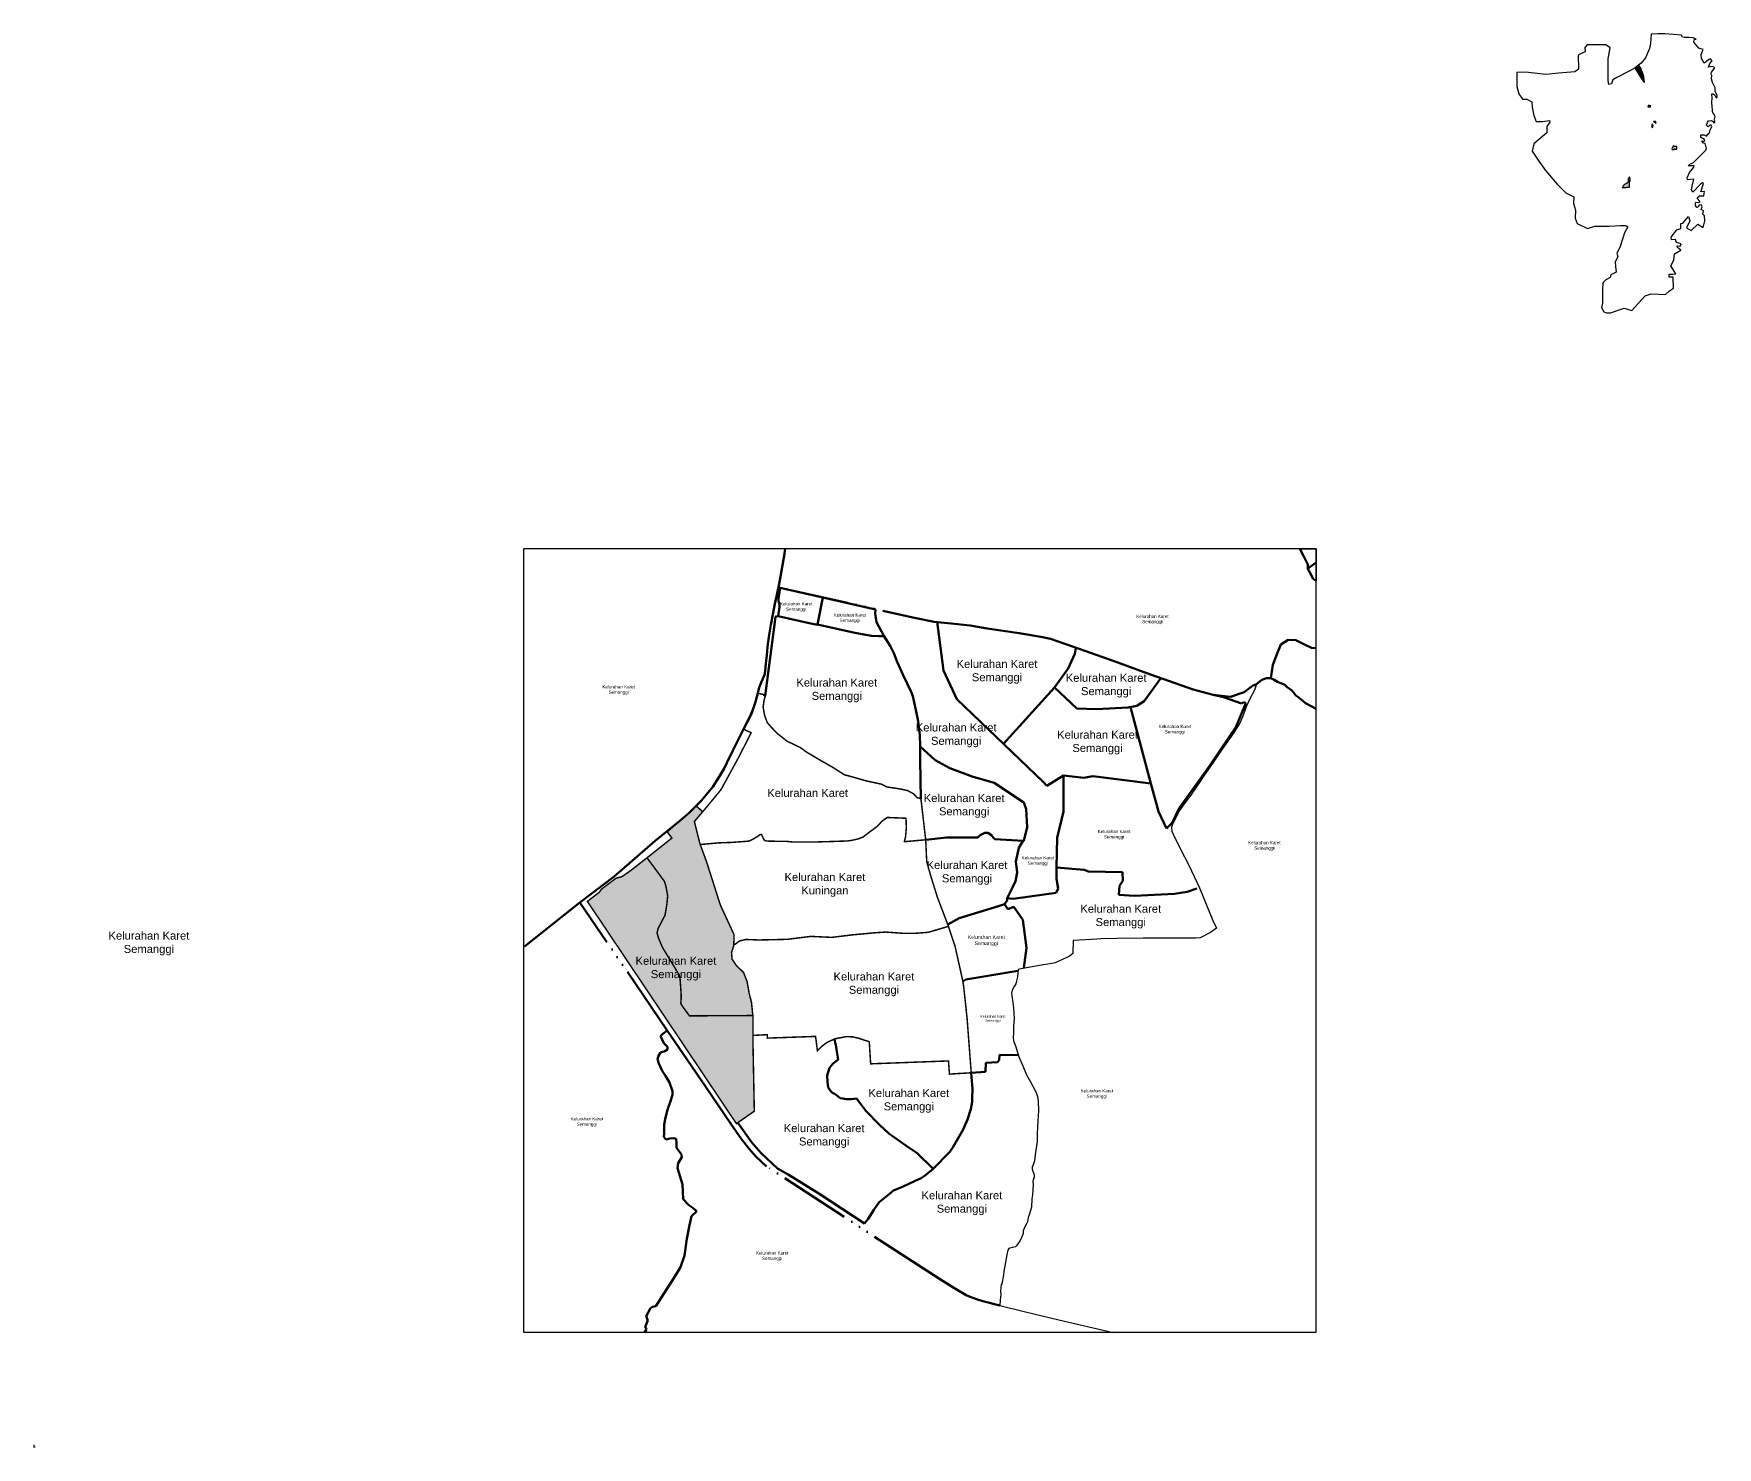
# Model space of a CAD drawing. Header units: millimetres. Extents: x -2888 to 7167, y -634 to 4310.
# Drawn here: x 57 to 628, y 9 to 488 of the extents above; entities that cross this region are included whole.
import ezdxf

# ---------------------------------------------------------------- set-up
doc = ezdxf.new("R2010")
doc.units = ezdxf.units.MM
doc.header["$MEASUREMENT"] = 0
doc.linetypes.add('ACAD_ISO02W100', pattern=[15, 12, -3])
doc.linetypes.add('ACAD_ISO06W100', pattern=[36, 24, -3, 0, -3, 0, -3, 0, -3])
doc.layers.add('Batas Luar', color=7, linetype='ACAD_ISO06W100', lineweight=211)
doc.layers.add('Batas Wilayah', color=10, linetype='ACAD_ISO06W100', lineweight=100)
doc.styles.get("Standard").update_dxf_attribs({"font": 'arial.ttf'})

msp = doc.modelspace()

# ---------------------------------------------------------------- hatches: boundary and pattern name
h = msp.add_hatch(color=4)
h.dxf.hatch_style = 1
h.paths.add_polyline_path([(601.83915, 476.20124), (601.09904, 477.32297), (600.49331, 476.85908), (599.5016, 476.06035), (600.0161, 475.24969), (601.46868, 472.83612), (602.72852, 471.09589), (603.06416, 471.35744), (602.78381, 473.65034)])
h = msp.add_hatch(color=2)
h.dxf.hatch_style = 1
h.paths.add_polyline_path([(605.77151, 457.02528), (605.64369, 457.11542), (605.56849, 457.25813), (605.4557, 457.13044), (605.40307, 456.85252), (605.41811, 456.62719), (605.39555, 456.26664), (605.43315, 456.1014), (605.71644, 456.1836), (605.72039, 456.19933), (605.80911, 456.65723)])
h.paths.add_polyline_path([(606.78573, 457.90308), (606.76666, 457.99833), (606.64747, 458.05548), (606.45677, 458.08405), (606.19932, 458.08882), (606.00862, 458.08882), (606.00385, 458.07929), (606.08967, 457.93642), (606.10874, 457.93642), (606.25653, 457.88879), (606.37572, 457.87451), (606.48537, 457.79354), (606.58549, 457.64591), (606.63793, 457.51732), (606.63793, 457.42207), (606.76189, 457.47446), (606.8048, 457.59352), (606.77619, 457.74592)])
h.paths.add_polyline_path([(604.83847, 463.29327), (604.86727, 463.43714), (604.81446, 463.57142), (604.67044, 463.55224), (604.52642, 463.51387), (604.4448, 463.62897), (604.30558, 463.62897), (604.17596, 463.52826), (604.19996, 463.34602), (604.15196, 463.07747), (604.16156, 462.90003), (604.35839, 462.91921), (604.64164, 462.9336), (604.78566, 462.9336), (604.83847, 462.95278), (604.85767, 463.02472), (604.84327, 463.13981)])
h = msp.add_hatch(color=2)
h.dxf.hatch_style = 1
h.paths.add_polyline_path([(613.88954, 449.60451), (613.21238, 449.55991), (612.92961, 449.69371), (612.75102, 449.79034), (612.5501, 449.56734), (612.52778, 449.37407), (612.2971, 449.16594), (612.2078, 448.95781), (612.23013, 448.54154), (612.97426, 448.601), (613.11564, 448.9132), (613.21982, 448.83887), (613.25703, 448.71994), (613.56212, 448.6902), (613.88954, 448.7348)])
h.paths.add_polyline_path([(597.80821, 437.62252), (597.99072, 437.80484), (598.03452, 438.67996), (597.88121, 438.86957), (597.83011, 439.18315), (597.6549, 439.16127), (597.6403, 438.82581), (597.35558, 438.58515), (597.34098, 438.12572), (597.46508, 437.95069), (597.38478, 437.7465), (597.32638, 437.51313), (597.07086, 437.27977), (597.07086, 437.17038), (596.68394, 436.90055), (596.31891, 436.78386), (596.00499, 436.57967), (595.72758, 436.33901), (595.70568, 436.06189), (595.57427, 435.95979), (595.38175, 435.65544), (596.57001, 435.65544), (596.92648, 435.77414), (597.81767, 435.80381)])
h.paths.add_polyline_path([(606.8048, 457.59352), (606.77619, 457.74592), (606.78573, 457.90308), (606.76666, 457.99833), (606.64747, 458.05548), (606.45677, 458.08405), (606.19932, 458.08882), (606.00862, 458.08882), (606.00385, 458.07929), (606.08967, 457.93642), (606.10874, 457.93642), (606.25653, 457.88879), (606.37572, 457.87451), (606.48537, 457.79354), (606.58549, 457.64591), (606.63793, 457.51732), (606.63793, 457.42207), (606.76189, 457.47446)])
h.paths.add_polyline_path([(605.77151, 457.02528), (605.64369, 457.11542), (605.56849, 457.25813), (605.4557, 457.13044), (605.40307, 456.85252), (605.41811, 456.62719), (605.39555, 456.26664), (605.43315, 456.1014), (605.71644, 456.1836), (605.72039, 456.19933), (605.80911, 456.65723)])
at = {"layer": 'Batas Luar', "transparency": 33554687}
h = msp.add_hatch(color=3, dxfattribs=at)
h.dxf.hatch_style = 1
h.paths.add_polyline_path([(271.68635, 195.54962), (271.10713, 198.75122), (270.56517, 200.46645), (264.68319, 208.42701), (259.41859, 204.30927), (256.18844, 202.04399), (254.15358, 201.4851), (249.18311, 197.74476), (248.59895, 196.8181), (247.82207, 196.22416), (244.4572, 193.65167), (294.99001, 118.29153), (301.06369, 122.51049), (300.76299, 137.82874), (300.58852, 147.1459), (300.61879, 154.39481), (300.56252, 154.94349), (279.08907, 154.83707), (277.25157, 157.30006), (276.14203, 158.9388), (276.24981, 160.54902), (276.27379, 161.91431), (275.85598, 167.82137), (275.64534, 168.61792), (270.05944, 177.79911), (269.22907, 179.62398), (268.57987, 181.23771), (268.08079, 182.94983), (268.48843, 184.62389), (269.21312, 185.89074), (270.79821, 188.99212), (271.45466, 192.88805)])
h.paths.add_polyline_path([(270.79821, 188.99212), (269.21312, 185.89074), (268.48843, 184.62389), (268.08079, 182.94983), (268.57987, 181.23771), (269.22907, 179.62398), (270.05944, 177.79911), (275.64534, 168.61792), (275.85598, 167.82137), (276.27379, 161.91431), (276.24981, 160.54902), (276.14203, 158.9388), (277.25157, 157.30006), (279.08907, 154.83707), (300.56252, 154.94349), (300.10673, 159.38818), (299.29747, 162.58508), (298.64166, 166.38515), (297.40213, 169.54945), (294.98894, 171.89844), (293.54283, 174.0309), (293.33624, 176.30093), (294.12816, 178.74294), (294.17096, 182.41113), (292.50556, 186.02113), (289.53334, 192.46381), (287.64684, 198.38494), (284.92382, 206.93163), (282.57899, 213.33979), (280.75209, 220.74608), (283.55978, 224.03803), (281.48063, 225.92157), (279.48666, 224.17726), (278.92847, 223.62145), (275.85489, 220.94531), (275.06928, 220.31296), (271.52846, 217.21548), (273.12066, 215.12556), (264.68319, 208.42701), (270.56517, 200.46645), (271.10713, 198.75122), (271.68635, 195.54962), (271.45466, 192.88805)])

# ---------------------------------------------------------------- linework, layer by layer
for points in [[(591.38088, 393.23789), (595.98458, 394.75065), (598.64988, 393.96402), (603.13242, 398.98637), (605.1314, 399.65199), (609.9774, 399.47046), (611.43119, 400.62015), (612.683, 401.61011), (612.58212, 405.33996), (611.31588, 405.30571), (611.28856, 406.31573), (612.52044, 406.34905), (613.50528, 406.37569), (612.38026, 408.20154), (611.81195, 409.12388), (612.86464, 411.00794), (613.05839, 413.2337), (615.18965, 414.49173), (614.12402, 415.36268), (614.02715, 415.94332), (614.9959, 415.84654), (615.28653, 416.62072), (613.73652, 417.10458), (613.44589, 418.0723), (612.08964, 417.97553), (611.99276, 418.84648), (613.8334, 421.36256), (615.18965, 421.74965), (615.18965, 423.49155), (615.86778, 423.58832), (617.80529, 425.91085), (618.28967, 424.3625), (617.12717, 422.03996), (618.77405, 421.07224), (621.00219, 423.298), (622.74595, 422.13674), (623.3272, 424.3625), (623.22004, 426.11871), (622.68699, 426.68922), (622.87737, 427.83024), (622.0778, 428.21058), (622.49662, 429.16143), (622.2301, 429.6939), (621.43053, 429.76997), (621.12594, 429.00929), (620.59289, 428.89519), (620.13599, 429.61784), (620.13599, 430.41655), (620.25022, 430.75886), (621.27823, 430.60672), (621.7732, 430.83492), (620.70711, 432.24218), (621.54476, 432.88876), (623.06774, 432.88876), (623.18197, 433.6114), (623.29619, 434.29602), (622.00165, 434.25798), (622.95352, 437.03446), (622.5347, 437.3007), (621.9255, 436.84429), (619.33643, 434.10585), (618.84146, 434.86653), (619.0699, 436.15968), (619.6791, 438.51779), (617.45489, 438.28948), (617.34007, 438.97767), (618.10554, 440.77461), (619.59821, 442.60978), (619.71303, 443.06858), (618.6031, 442.99211), (617.76108, 442.99211), (618.22036, 443.5656), (619.48339, 444.21556), (620.41912, 445.04873), (623.74741, 448.37346), (623.94986, 449.11292), (623.68478, 449.71475), (623.41969, 450.58138), (622.91361, 450.77397), (622.35934, 451.47209), (622.98591, 451.39987), (623.34739, 451.49616), (623.251, 452.02577), (622.62443, 452.2665), (622.04605, 452.69982), (622.02196, 453.54238), (622.26294, 453.56645), (623.1546, 453.56645), (623.87757, 453.13313), (624.40774, 453.73496), (624.88972, 454.2405), (625.11809, 455.26776), (625.77556, 456.31086), (625.50483, 456.8131), (625.07941, 456.8131), (624.46062, 456.31086), (623.8805, 456.8131), (624.22857, 457.77893), (624.61532, 458.35843), (625.46616, 458.39707), (625.96893, 458.24253), (626.4717, 457.46986), (626.7811, 457.81757), (626.66507, 458.97657), (626.81977, 459.74924), (625.93026, 461.41047), (626.00761, 462.33767), (625.85291, 462.80127), (625.77556, 464.77158), (625.81423, 465.85331), (625.77556, 467.43728), (626.20098, 467.47591), (626.7811, 466.97368), (627.20652, 466.08511), (627.59327, 466.27828), (627.55459, 467.05095), (626.81977, 468.20995), (626.82011, 469.54068), (626.00795, 471.27918), (625.58252, 472.51545), (625.7759, 473.67445), (625.54385, 474.17669), (625.6212, 474.83345), (626.70409, 476.22426), (625.92709, 476.68721), (625.20034, 476.59042), (624.64317, 476.54202), (625.03077, 477.72777), (625.87864, 478.59893), (625.22457, 479.3007), (624.74007, 479.08291), (623.77108, 478.28434), (623.09278, 477.84876), (622.24492, 479.44589), (622.13946, 480.80165), (622.75933, 482.54318), (621.36463, 482.93019), (619.5825, 484.98132), (619.81495, 486.02623), (620.47356, 486.02623), (619.38274, 486.44769), (617.8973, 486.54499), (616.41187, 486.59364), (615.77873, 486.69094), (615.41346, 487.3234), (609.76394, 487.80991), (607.3775, 487.85856), (605.13717, 487.63963), (604.96672, 484.55031), (604.58031, 482.80728), (603.2101, 479.69648), (601.78695, 477.84978), (600.41113, 476.79615), (599.5016, 476.06035), (598.91358, 475.8754), (597.66696, 475.09249), (593.49403, 472.97715), (592.1861, 472.16834), (591.68784, 470.79959), (590.7536, 470.67516), (590.62903, 471.85726), (590.62903, 473.78596), (590.56675, 479.32318), (591.31414, 483.05614), (589.81936, 484.11381), (586.33154, 484.0516), (583.49279, 484.11695), (582.68311, 483.1215), (582.80768, 481.75274), (581.99801, 481.31723), (580.44094, 480.57064), (580.50323, 475.84222), (579.31986, 474.90898), (573.90128, 474.47347), (569.47923, 473.97574), (562.55081, 474.77883), (559.62354, 474.6544), (559.62354, 469.92598), (560.24636, 467.43734), (561.49201, 465.6953), (562.98679, 465.6953), (564.7307, 464.76206), (564.85527, 462.89558), (565.36413, 460.12146), (566.16098, 458.13146), (568.35232, 458.13146), (570.64327, 458.42996), (570.84248, 457.83296), (569.74681, 456.43996), (569.74681, 454.25095), (565.36413, 450.46995), (564.80026, 447.99471), (566.80628, 444.98889), (569.3138, 441.4821), (573.32584, 436.87318), (576.23457, 433.86737), (578.94424, 432.5365), (578.84394, 430.23204), (579.54605, 428.02777), (579.44575, 425.32254), (580.04755, 423.51905), (583.55809, 421.81575), (586.06561, 422.6173), (590.98036, 422.6173), (594.7918, 422.81769), (596.59721, 422.81769), (597.19902, 422.41691), (596.09571, 420.31284), (595.59421, 418.50935), (594.49089, 415.40334), (593.49193, 413.46012), (593.89313, 412.1576), (592.99042, 410.4543), (593.09072, 408.95139), (593.29132, 407.04771), (591.48591, 406.04577), (591.2853, 405.14402), (589.78079, 404.34247), (588.77778, 403.34053), (588.67748, 401.13626), (588.67748, 399.33277), (588.67748, 396.42715), (588.27627, 395.02443), (589.07868, 393.52152), (589.98139, 393.22094), (590.80156, 393.21003), (591.38088, 393.23789)], [(604.81446, 463.57142), (604.86727, 463.43714), (604.83847, 463.29327), (604.84327, 463.13981), (604.85767, 463.02472), (604.83847, 462.95278), (604.78566, 462.9336), (604.64164, 462.9336), (604.35839, 462.91921), (604.16156, 462.90003), (604.15196, 463.07747), (604.19996, 463.34602), (604.17596, 463.52826), (604.30558, 463.62897), (604.4448, 463.62897), (604.52642, 463.51387), (604.67044, 463.55224), (604.81446, 463.57142)], [(605.42563, 456.18402), (605.71888, 456.19153), (605.80911, 456.65723), (605.77151, 457.02528), (605.64369, 457.11542), (605.56849, 457.25813), (605.4557, 457.13044), (605.40307, 456.85252), (605.41811, 456.62719), (605.39555, 456.26664), (605.43315, 456.1014), (605.71644, 456.1836), (605.72039, 456.19933)], [(606.10874, 457.93642), (606.25653, 457.88879), (606.37572, 457.87451), (606.48537, 457.79354), (606.58549, 457.64591), (606.63793, 457.51732), (606.63793, 457.42207), (606.76189, 457.47446), (606.8048, 457.59352), (606.77619, 457.74592), (606.78573, 457.90308), (606.76666, 457.99833), (606.64747, 458.05548), (606.45677, 458.08405), (606.19932, 458.08882), (606.00862, 458.08882), (606.00385, 458.07929), (606.08967, 457.93642), (606.10874, 457.93642)], [(612.23013, 448.54154), (612.97426, 448.601), (613.11564, 448.9132), (613.21982, 448.83887), (613.25703, 448.71994), (613.56212, 448.6902), (613.88954, 448.7348), (613.88954, 449.60451), (613.21238, 449.55991), (612.92961, 449.69371), (612.75102, 449.79034), (612.5501, 449.56734), (612.52778, 449.37407), (612.2971, 449.16594), (612.2078, 448.95781), (612.23013, 448.54154), (612.23013, 448.54154)], [(595.38175, 435.65544), (596.57001, 435.65544), (596.92648, 435.77414), (597.81767, 435.80381), (597.80821, 437.62252), (597.99072, 437.80484), (598.03452, 438.67996), (597.88121, 438.86957), (597.83011, 439.18315), (597.6549, 439.16127), (597.6403, 438.82581), (597.35558, 438.58515), (597.34098, 438.12572), (597.46508, 437.95069), (597.38478, 437.7465), (597.32638, 437.51313), (597.07086, 437.27977), (597.07086, 437.17038), (596.68394, 436.90055), (596.31891, 436.78386), (596.00499, 436.57967), (595.72758, 436.33901), (595.70568, 436.06189), (595.57427, 435.95979), (595.38175, 435.65544)], [(56.75329, 9.36695), (56.71782, 8.80003), (56.77694, 8.54019), (57.22239, 8.66945), (57.22861, 8.69418)]]:
    msp.add_lwpolyline(points)
at = {"ltscale": 100}
msp.add_lwpolyline([(222.78812, 47.602), (491.57436, 47.602), (491.57436, 313.20045), (222.78812, 313.20045)], close=True, dxfattribs=at)
at = {"color": 0}
msp.add_lwpolyline([(485.98257, 313.18552), (491.57436, 313.20045), (491.6135, 302.28482)], dxfattribs=at)
at = {"color": 0, "linetype": 'ACAD_ISO02W100', "lineweight": 0, "const_width": 0.5}
for points in [[(359.17568, 214.53463), (357.94146, 225.14304), (357.5502, 228.50604), (356.30447, 228.80156), (355.00278, 230.18023), (352.9889, 231.22415), (350.97502, 231.68087), (348.85228, 232.02884), (345.944, 232.45655), (344.24562, 233.37437), (339.31755, 234.43124), (332.83031, 236.26687), (331.66094, 236.54499), (327.72845, 239.0598), (323.57996, 241.42386), (318.65189, 244.34417), (316.66512, 245.80731), (312.21036, 247.94887), (308.89713, 250.53544), (306.83681, 252.677), (305.46822, 254.27344), (304.57727, 256.60969), (304.04745, 259.48169), (304.38155, 261.90138), (304.79919, 263.26419), (304.29803, 263.51451), (304.29754, 263.75284), (302.44689, 264.16365), (300.40529, 257.55635), (298.92501, 254.63415), (297.58332, 251.98401), (299.97997, 250.82217), (295.95988, 242.87217), (289.80354, 231.57918), (285.70199, 226.58152), (283.55978, 224.03803)], [(366.89098, 185.18639), (363.16436, 194.97642), (360.77133, 202.67339), (359.52197, 207.1921), (359.17568, 214.53463), (351.94892, 213.89416), (352.3548, 215.67273), (352.60967, 218.52418), (352.50772, 221.83389), (346.13047, 222.10821), (344.3804, 220.85221), (342.74926, 219.08703), (339.97972, 217.05029), (337.9852, 215.49918), (336.43902, 214.88815), (334.17921, 214.34502), (332.29321, 214.1074), (330.25428, 214.05648), (327.89253, 213.97162), (322.0004, 213.79865), (317.99052, 213.81562), (313.79374, 213.81562), (311.85676, 214.0193), (306.41442, 214.05268), (304.89272, 214.16125), (304.4036, 214.48698), (303.94166, 215.32845), (303.53406, 216.33279), (302.9906, 216.2785), (302.03953, 215.5999), (300.38197, 214.59556), (299.21352, 214.07982), (293.42563, 213.64551), (289.27664, 213.51048), (283.10832, 212.96759), (282.7119, 212.97657)]]:
    msp.add_lwpolyline(points, dxfattribs=at)
at = {"layer": 'Batas Luar', "color": 0, "lineweight": 100}
for points in [[(291.75225, 240.67079), (293.83282, 244.83649), (296.06601, 249.30777), (299.92503, 257.06862), (300.63873, 258.99271), (301.48286, 261.26839), (302.48991, 265.13184), (302.75263, 266.1397), (303.4449, 267.8574), (303.83972, 268.83707), (304.47628, 270.41655), (304.6349, 270.81012), (304.84821, 272.83306), (305.00181, 274.2898), (305.29159, 277.03804), (305.45939, 278.62938), (305.6919, 280.83442), (305.94759, 283.2593), (306.28465, 285.3785), (306.61265, 287.44068), (307.40276, 291.47727), (307.99724, 294.51442), (308.82231, 298.03435), (309.62273, 301.91488), (311.33837, 311.49893), (311.43583, 312.52653), (311.49976, 313.20064)], [(491.6135, 302.28482), (490.56498, 302.98308), (489.28346, 305.34943), (488.77862, 306.43562), (488.77862, 307.90973), (487.34176, 310.54763), (485.98257, 313.18552)], [(488.77862, 306.57317), (491.59087, 308.59656)], [(309.24418, 300.07962), (355.40279, 289.83814), (362.07453, 288.4898), (367.82072, 287.91195), (374.26108, 287.14147), (380.01566, 286.13228), (390.85244, 284.5528), (398.23929, 283.35051), (401.44019, 282.69561), (409.34602, 279.92189), (422.78577, 275.20372), (435.44521, 270.60737), (449.86853, 265.4837), (456.59153, 263.7023), (462.56911, 263.00887), (467.15835, 264.58835), (469.93503, 266.74569), (471.36194, 267.2465), (473.17449, 268.78745), (474.67853, 269.36531), (476.22113, 269.28826), (476.90754, 273.83033), (478.32855, 277.7185), (479.626, 280.74264), (482.03553, 282.28557), (484.6922, 282.22385), (488.02849, 280.55749), (489.94376, 279.63173), (491.73547, 279.5083)], [(491.59679, 258.90057), (487.95255, 260.90106), (486.31809, 262.17094), (485.30648, 262.95691), (484.70786, 263.42201), (483.94558, 264.38389), (483.22601, 265.29188), (481.76631, 266.2988), (480.94725, 267.01911), (478.43503, 268.05719), (477.32137, 268.77891), (476.22113, 269.28826)], [(263.77746, 47.44227), (264.46034, 48.65498), (264.08096, 49.41293), (264.99147, 51.53518), (264.38446, 53.05107), (265.90197, 55.70387), (266.58485, 56.15864), (267.64711, 56.38602), (274.10414, 66.50712), (276.00103, 69.6147), (277.36679, 73.63181), (278.20142, 79.2406), (279.11193, 83.86407), (279.71893, 86.89585), (281.53994, 88.63912), (281.3629, 88.69631), (280.265, 89.73471), (278.8149, 90.67184), (276.99285, 92.72529), (276.71016, 97.61238), (275.03587, 103.20238), (275.21511, 104.84364), (276.49965, 106.90267), (276.32041, 107.85758), (274.64659, 110.10663), (274.70633, 111.65836), (274.52709, 113.09073), (273.78027, 113.38914), (272.43599, 113.23994), (271.09171, 112.91169), (270.4345, 113.8666), (270.554, 115.06024), (270.52323, 118.03703), (270.94145, 120.42431), (271.62852, 122.9608), (272.6442, 125.88522), (273.36115, 128.06362), (273.27154, 129.31694), (272.28492, 132.19475), (270.99806, 134.45073), (269.83302, 136.24119), (268.69785, 138.62847), (268.21988, 140.12052), (268.45886, 141.10528), (269.26543, 142.3586), (270.72921, 142.89574), (271.65527, 143.3732), (271.68514, 144.38779), (270.40061, 145.61127), (269.59198, 147.23973), (269.2335, 147.92608), (270.09982, 148.79147), (271.56359, 149.89559), (241.87116, 193.32146), (222.72402, 178.08821)], [(384.30099, 56.65591), (378.55626, 58.15321), (376.44873, 58.72065), (374.85942, 59.3019), (372.95282, 60.17792), (368.73551, 62.6455), (364.23116, 65.44129), (361.96565, 66.8636), (305.23503, 103.80167), (301.62002, 107.17879), (299.26939, 109.70894), (296.73653, 113.07641), (293.1448, 118.18076), (284.53581, 130.83393), (278.42339, 139.86552), (271.56359, 149.89559)]]:
    msp.add_lwpolyline(points, dxfattribs=at)
at = {"layer": 'Batas Luar', "color": 0, "lineweight": -2}
msp.add_lwpolyline([(471.36194, 267.2465), (470.68054, 265.30213), (469.0106, 262.09178), (467.85854, 259.66578), (466.76991, 256.84206), (465.80426, 254.33736), (465.4024, 253.47389), (462.7216, 249.55836), (461.09515, 247.18281), (459.51867, 244.88023), (457.81458, 242.39127), (456.46111, 240.41443), (455.33349, 238.79784), (453.52246, 236.22318), (449.01895, 229.61747), (447.43871, 227.61065), (445.15435, 224.35826), (443.52642, 221.10587), (442.99894, 220.20133), (442.50005, 218.78497), (442.60508, 217.47352), (443.13022, 216.45059), (445.49533, 211.61029), (448.43941, 205.88005), (452.0423, 198.18963), (456.53651, 187.19262), (457.79627, 184.5919), (455.68993, 183.14551), (452.2466, 181.25287), (450.8236, 181.17978), (432.857, 181.14917), (423.9316, 181.01556), (418.59361, 180.98264), (417.17674, 180.88389), (413.37095, 180.58766), (409.15328, 180.37371), (409.09035, 175.97948), (407.96109, 175.1173), (407.49709, 174.79981), (405.57054, 173.93277), (403.50432, 173.05588), (403.08446, 172.84354), (401.29986, 172.51536), (398.45959, 171.99251), (394.5717, 171.29197), (390.99315, 170.65614), (390.48072, 170.5719), (390.2722, 168.05808), (389.95814, 166.69858), (389.68331, 165.71506), (389.1337, 164.83922), (388.4725, 163.52903), (388.29228, 162.48018), (388.37599, 161.61258), (388.74231, 159.40153), (388.99375, 157.56715), (389.09839, 155.74834), (389.11947, 153.9664), (388.9973, 151.31358), (388.91701, 149.09458), (388.86348, 147.46374), (388.9973, 146.36761), (389.63963, 144.65657), (390.76583, 140.89931), (392.10401, 137.90499), (393.33831, 134.86616), (394.67649, 132.48674), (396.68376, 128.90425), (397.13874, 127.54076), (397.29932, 125.82972), (397.40659, 122.76613), (397.21924, 119.15691), (397.0319, 117.3924), (397.00514, 114.53175), (396.95137, 112.3219), (396.33581, 107.75021), (396.04027, 105.70765), (395.58529, 104.31743), (395.23736, 103.56885), (395.26413, 102.84701), (395.93322, 100.89535), (395.93322, 99.98636), (395.74587, 99.66554), (395.45147, 98.64961), (395.58484, 97.37712), (395.55808, 96.01364), (395.37073, 94.16892), (395.12986, 92.75196), (395.1031, 89.97152), (394.28396, 87.38012), (393.89874, 86.48224), (393.64192, 85.02852), (393.2139, 84.13063), (392.70028, 83.01896), (392.27226, 81.99281), (392.22945, 81.09493), (391.80143, 79.89774), (391.2022, 78.70057), (390.43206, 77.49004), (389.97865, 76.86936), (389.57561, 76.5674), (388.45047, 76.31578), (387.4093, 75.91317), (386.98947, 75.39314), (386.65361, 73.79949), (386.50225, 72.58219), (385.83037, 68.87114), (385.47752, 66.35111), (385.0232, 64.02954), (384.78809, 63.64371), (384.65375, 62.73785), (384.56978, 61.36228), (384.62016, 60.40609), (384.43534, 58.60183), (384.30099, 56.65591), (393.00315, 54.45231), (404.28085, 51.82363), (422.74343, 47.51168)], dxfattribs=at)
at = {"layer": 'Batas Luar', "color": 0, "linetype": 'Continuous', "lineweight": 100}
msp.add_lwpolyline([(291.75225, 240.67079), (290.81637, 238.7391), (289.17574, 235.91774), (287.01425, 232.5441), (283.02399, 227.69949), (278.92847, 223.62145), (275.85489, 220.94531), (267.41793, 214.15431), (253.5663, 202.13577), (241.87116, 193.32146)], dxfattribs=at)
at = {"layer": 'Batas Wilayah', "color": 0, "ltscale": 100}
for points in [[(324.26913, 296.65283), (309.80487, 299.91987), (309.44245, 297.69608), (309.29411, 296.36244), (309.26261, 295.55988), (309.4319, 295.05255), (309.59123, 294.46564), (309.62111, 293.96825), (309.5514, 293.42113), (309.1759, 290.37219), (319.64404, 288.03145), (322.44006, 287.4455), (322.51564, 287.56325)], [(357.56772, 228.35542), (357.33737, 241.68218), (357.26043, 246.13329), (357.1941, 249.97117), (356.59848, 254.75462), (355.8613, 258.59163), (354.81125, 263.26881), (354.26807, 264.66409), (351.51333, 270.40023), (349.53185, 274.91365), (348.36787, 277.82047), (347.12246, 280.32324), (344.94972, 283.69516), (342.49683, 288.27747), (342.05857, 291.30271), (342.10726, 292.66458), (324.26913, 296.65283), (322.48387, 287.57037), (335.10712, 284.74279), (340.81172, 283.64239), (343.25094, 283.56379), (345.0134, 283.59632)], [(309.1759, 290.37219), (308.7655, 290.15931), (308.57677, 290.31824), (308.36932, 290.2824), (308.26013, 290.13438), (308.17364, 289.25931), (304.72292, 263.30229)], [(363.01497, 288.39523), (365.25643, 271.96807), (369.69309, 262.26897), (399.08134, 234.11658), (400.22946, 232.85905), (405.91618, 236.36525), (412.77027, 235.59499), (415.81177, 236.15129), (435.4952, 233.58143), (438.10239, 224.07793), (440.81137, 218.40727), (442.74206, 220.24767), (445.10166, 225.25705), (455.53385, 239.6899), (464.4045, 252.98856), (467.73374, 260.83032), (466.94871, 261.19951), (466.23794, 260.79439), (460.17503, 262.87191), (456.59153, 263.7023)], [(438.88845, 269.38421), (433.19847, 261.58728), (430.78003, 259.92989), (427.85541, 259.36806), (417.14118, 258.86242), (410.46044, 259.07496), (402.90489, 266.1732), (407.44616, 272.5638), (409.69484, 277.64039), (410.09204, 279.65999)], [(402.90489, 266.1732), (385.57464, 247.05528)], [(428.56976, 259.50529), (435.4952, 233.58143)], [(403.55324, 205.18051), (403.51237, 201.30741), (404.06737, 197.98092), (403.3582, 196.59488), (389.59653, 194.67945), (388.70672, 194.55561), (386.85232, 194.74106), (388.73318, 198.62197), (389.65716, 200.52847), (390.24392, 203.40537), (389.78142, 207.22468), (390.70713, 211.86084), (392.06382, 214.10931), (392.44335, 214.21808), (393.58817, 218.76157), (393.27872, 224.9556), (392.41237, 227.21189), (382.4452, 233.83714), (374.94968, 236.04381), (367.36911, 238.85644), (362.38281, 241.5851), (357.26043, 246.13329)], [(451.11818, 198.00862), (447.86615, 196.87994), (443.49504, 196.17581), (429.96717, 195.49232), (424.67808, 195.82891), (424.87427, 198.91182), (426.0489, 200.64019), (425.88218, 203.56397), (414.41892, 203.73895), (412.85539, 204.40156), (403.55324, 205.18051), (403.77011, 215.24479), (405.84456, 224.14321), (405.91618, 236.36525)], [(359.17568, 214.53463), (366.1857, 215.34011), (376.83682, 215.34047), (377.60588, 216.08833), (379.21563, 216.89848), (380.2724, 216.91076), (381.47664, 216.14971), (382.01731, 215.33956), (382.644, 214.72581), (392.25358, 214.16369)], [(366.63956, 185.8469), (370.49165, 187.99812), (383.85548, 192.06927), (385.93697, 192.70337), (386.79362, 193.93126), (386.85232, 194.74106)], [(385.93697, 192.70337), (386.98275, 190.95596), (389.09584, 191.80529), (392.08849, 187.36719), (393.38197, 177.95559), (392.45766, 171.12957)], [(390.43832, 170.06075), (372.79741, 167.13223), (371.78605, 166.5337)], [(374.61278, 135.54206), (375.00745, 129.99717), (374.9621, 127.03042), (374.94201, 125.71582), (374.53128, 123.21443), (373.35238, 119.70415), (371.82494, 116.24907), (368.5198, 110.39883), (367.33945, 108.74596), (361.72212, 102.94751), (356.23752, 108.26202), (352.39062, 110.89708), (346.6405, 114.94855), (343.51234, 117.93773), (338.87233, 122.60175), (336.89112, 125.35052), (335.69182, 126.83722), (333.93331, 126.53453), (332.24051, 126.58086), (331.12744, 126.76617), (330.13031, 126.90516), (328.77991, 128.00327), (327.27262, 128.92984), (326.15955, 130.55134), (325.90447, 132.47398), (325.8112, 134.56965), (326.50688, 137.18722), (327.6904, 138.6123), (329.45277, 140.07165), (328.89558, 143.41386), (328.68688, 145.05853), (328.47818, 145.6608), (328.21165, 147.01328)], [(374.56222, 135.53892), (379.40522, 135.83994), (379.56424, 138.885), (383.48367, 139.12731), (384.07722, 139.86609), (384.15422, 141.60959), (390.57064, 141.55052)], [(361.72212, 102.94751), (359.1241, 100.83754), (357.62877, 99.75791), (355.36357, 98.82617), (351.55709, 96.99737), (348.28958, 95.60189), (346.18228, 93.89892), (343.38833, 91.6283), (341.53629, 89.08455), (339.61841, 85.96245), (338.38718, 84.42505), (322.97715, 94.61911), (312.57463, 101.07133), (308.97925, 103.06745), (303.41215, 108.24771), (300.2788, 111.84163), (295.42077, 118.59075)]]:
    msp.add_lwpolyline(points, dxfattribs=at)
at = {"layer": 'Batas Wilayah', "color": 0, "linetype": 'ACAD_ISO02W100', "lineweight": 100, "const_width": 0.5}
for points in [[(294.99001, 118.29153), (244.4572, 193.65167), (247.82207, 196.22416), (248.59895, 196.8181), (249.18311, 197.74476), (254.15358, 201.4851), (256.18844, 202.04399), (259.41859, 204.30927), (264.68319, 208.42701), (273.12066, 215.12556), (271.52846, 217.21548), (281.48063, 225.92157), (283.55978, 224.03803), (280.75209, 220.74608), (282.57899, 213.33979), (284.92382, 206.93163), (287.64684, 198.38494), (289.53334, 192.46381), (292.50556, 186.02113), (294.17096, 182.41113), (294.12816, 178.74294), (293.33624, 176.30093), (293.54283, 174.0309), (294.98894, 171.89844), (297.40213, 169.54945), (298.64166, 166.38515), (299.29747, 162.58508), (300.10673, 159.38818), (300.61879, 154.39481), (300.58852, 147.1459), (300.76299, 137.82874), (301.06369, 122.51049), (294.99001, 118.29153)], [(300.56252, 154.94349), (279.08907, 154.83707), (277.25157, 157.30006), (276.14203, 158.9388), (276.24981, 160.54902), (276.27379, 161.91431), (275.85598, 167.82137), (275.64534, 168.61792), (270.05944, 177.79911), (269.22907, 179.62398), (268.57987, 181.23771), (268.08079, 182.94983), (268.48843, 184.62389), (269.21312, 185.89074), (270.79821, 188.99212), (271.45466, 192.88805), (271.68635, 195.54962), (271.10713, 198.75122), (270.56517, 200.46645), (264.68319, 208.42701)]]:
    msp.add_lwpolyline(points, dxfattribs=at)
at = {"layer": 'Batas Wilayah', "color": 0, "linetype": 'ACAD_ISO02W100', "lineweight": -2, "ltscale": 2, "const_width": 0.5}
msp.add_lwpolyline([(300.59293, 148.20201), (305.45199, 148.46111), (305.5142, 147.29438), (321.83495, 147.86334), (322.45803, 142.99385), (324.09433, 144.60246), (325.70466, 145.82189), (328.35391, 147.04132), (332.17194, 147.79373), (334.3967, 147.72001), (336.60441, 147.2011), (338.16279, 146.65625), (339.87701, 146.13735), (340.05882, 145.85195), (340.50641, 138.56855), (366.89842, 139.5499), (367.22793, 135.08305), (374.61278, 135.54206), (373.21929, 153.87004), (372.12359, 164.1313), (371.78605, 166.5337), (369.12718, 178.44281), (366.89098, 185.18639), (360.18239, 183.20547), (359.205, 183.08381), (355.02795, 182.78878), (351.9901, 182.78878), (345.57685, 183.2524), (341.3998, 182.95737), (334.66443, 182.33374), (327.32295, 181.44864), (320.27681, 181.78582), (312.17586, 180.77428), (302.586, 180.56476), (298.19799, 180.73335), (296.04617, 180.22758), (294.61163, 179.13175), (294.13119, 179.00259)], dxfattribs=at)

# ---------------------------------------------------------------- texts
at = {"color": 0, "attachment_point": 1}
for s, width, gutter_width, heights, insert, char_height in [('\\pxqc;Kelurahan Karet \\PSemanggi', 18.403521, 5.4515, [4.2871], (306.06418, 295.07827), 1.0903004), ('\\pxqc;Kelurahan Karet \\PSemanggi', 18.403521, 5.4515, [4.2871], (324.28552, 291.30404), 1.0903004), ('\\pxqc;Kelurahan Karet \\PSemanggi', 18.403521, 5.4515, [4.2871], (426.83665, 290.86569), 1.0903004), ('\\pxqc;Kelurahan Karet \\PSemanggi', 45.787547, 13.56321, [10.66622], (360.46155, 275.52562), 2.712643), ('\\pxqc;Kelurahan Karet \\PSemanggi', 45.787547, 13.56321, [10.66622], (306.13595, 269.20423), 2.712643), ('\\pxqc;Kelurahan Karet \\PSemanggi', 45.787547, 13.56321, [10.66622], (397.47146, 270.81869), 2.712643), ('\\pxqc;Kelurahan Karet \\PSemanggi', 18.403521, 5.4515, [4.2871], (245.86975, 266.95446), 1.0903004), ('\\pxqc;Kelurahan Karet \\PSemanggi', 45.787547, 13.56321, [10.66622], (346.61304, 253.96935), 2.712643), ('\\pxqc;Kelurahan Karet \\PSemanggi', 45.787547, 13.56321, [10.66622], (394.54766, 251.53628), 2.712643), ('\\pxqc;Kelurahan Karet \\PSemanggi', 18.403521, 5.4515, [4.2871], (434.47894, 253.52504), 1.0903004), ('\\pxqc;Kelurahan Karet ', 45.787547, 13.56321, [10.66622], (296.25253, 231.77034), 2.712643), ('\\pxqc;Kelurahan Karet \\PSemanggi', 45.787547, 13.56321, [10.66622], (349.3191, 230.04853), 2.712643), ('\\pxqc;Kelurahan Karet \\PSemanggi', 18.403521, 5.4515, [4.2871], (413.8305, 217.89928), 1.0903004), ('\\pxqc;Kelurahan Karet \\PSemanggi', 18.403521, 5.4515, [4.2871], (464.81268, 214.10782), 1.0903004), ('\\pxqc;Kelurahan Karet \\PSemanggi', 45.787547, 13.56321, [10.66622], (350.29582, 207.33716), 2.712643), ('\\pxqc;Kelurahan Karet \\PSemanggi', 18.403521, 5.4515, [4.2871], (388.00812, 208.97774), 1.0903004), ('\\pxqc;Kelurahan Karet \\PKuningan', 45.787547, 13.56321, [10.66622], (302.1149, 203.2557), 2.712643), ('\\pxqc;Kelurahan Karet \\PSemanggi', 45.787547, 13.56321, [10.66622], (402.41894, 192.51949), 2.712643), ('\\pxqc;Kelurahan Karet \\PSemanggi', 21.1490308, 6.26478, [4.92667], (369.12718, 182.17376), 1.2529558), ('\\pxqc;Kelurahan Karet \\PSemanggi', 45.787547, 13.56321, [10.66622], (251.60207, 174.86606), 2.712643), ('\\pxqc;Kelurahan Karet \\PSemanggi', 45.787547, 13.56321, [10.66622], (318.73686, 169.54148), 2.712643), ('\\pxqc;Kelurahan Karet \\PSemanggi', 14.2128245, 4.21013, [3.31088], (374.8958, 155.08147), 0.8420263), ('\\pxqc;Kelurahan Karet \\PSemanggi', 45.787547, 13.56321, [10.66622], (330.55384, 130.0361), 2.712643), ('\\pxqc;Kelurahan Karet \\PSemanggi', 18.403521, 5.4515, [4.2871], (407.99842, 129.94893), 1.0903004), ('\\pxqc;Kelurahan Karet \\PSemanggi', 18.403521, 5.4515, [4.2871], (235.06278, 120.45737), 1.0903004), ('\\pxqc;Kelurahan Karet \\PSemanggi', 45.787547, 13.56321, [10.66622], (301.84547, 118.12215), 2.712643), ('\\pxqc;Kelurahan Karet \\PSemanggi', 45.787547, 13.56321, [10.66622], (348.55162, 95.3424), 2.712643), ('\\pxqc;Kelurahan Karet \\PSemanggi', 18.403521, 5.4515, [4.2871], (297.91849, 74.98786), 1.0903004)]:
    msp.add_mtext_dynamic_manual_height_columns(s, width=width, gutter_width=gutter_width, heights=heights, dxfattribs=dict(at, insert=insert, char_height=char_height))
at = {"insert": (72.89217, 183.39814), "char_height": 2.712643, "attachment_point": 1}
msp.add_mtext_dynamic_manual_height_columns('\\pxqc;Kelurahan Karet \\PSemanggi', width=45.787547, gutter_width=13.56321, heights=[10.66622], dxfattribs=at)

doc.saveas('drawing.dxf')
